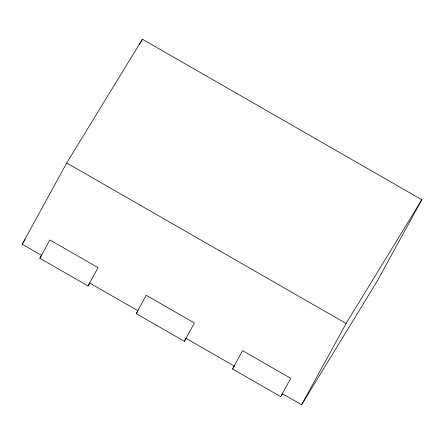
<?xml version="1.0" encoding="UTF-8"?>
<svg xmlns="http://www.w3.org/2000/svg" width="444" height="444" viewBox="0 0 444 444"><rect width="100%" height="100%" fill="white"/><g stroke="black" fill="none" stroke-linecap="round" stroke-linejoin="round"><path stroke-width="0.67" d="M41.47 255.333L22.2 244.267L66.711 162.97L142.407 39.244L421.8 199.733L377.289 281.03L301.593 404.756L282.329 393.689M139.416 44.705L142.407 39.244M39.849 258.291L49.883 239.965L98.057 267.632L88.023 285.958L39.849 258.291L41.642 255.361M136.191 313.631L146.226 295.304L194.4 322.977L184.365 341.303L136.191 313.631L137.984 310.706M232.534 368.975L242.568 350.649L290.742 378.316L280.708 396.642L232.534 368.975L234.327 366.045M301.593 404.756L346.104 323.46L421.8 199.733M22.2 244.267L25.086 239.549M88.023 285.958L89.81 283.033M184.365 341.303L186.153 338.378M280.708 396.642L282.501 393.717M66.711 162.97L346.104 323.46M89.638 283.006L137.812 310.672M185.981 338.345L234.155 366.017"/></g></svg>
